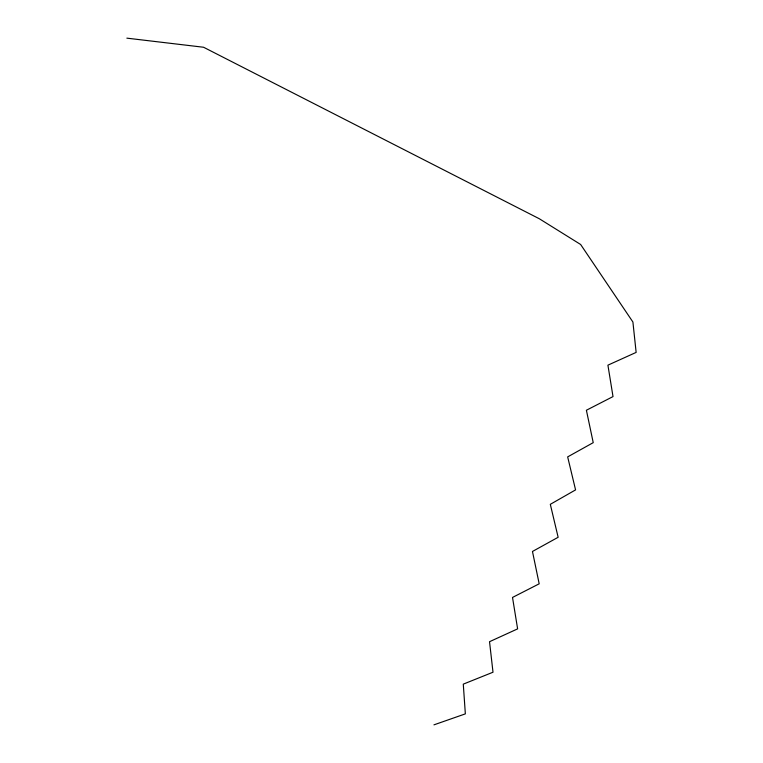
<?xml version="1.0" encoding="UTF-8"?>
<svg xmlns="http://www.w3.org/2000/svg" width="763" height="763" viewBox="0 0 763 763"><rect width="100%" height="100%" fill="white"/><g stroke="black" fill="none" stroke-linecap="round" stroke-linejoin="round"><path stroke-width="1.14" d="M433.947 724.85L465.344 713.872L463.284 684.144L493.003 672.222L489.531 641.702L517.619 628.874L512.517 597.439L539.183 583.809L532.469 551.468L558.144 537.276L550.314 504.324L575.569 489.894L567.662 456.894L593.232 442.654L586.394 410.246L613.013 396.588L607.92 365.162L636.142 352.401L632.909 322.015L580.633 244.484L539.336 218.762L203.578 47.249L126.858 38.15"/></g></svg>
